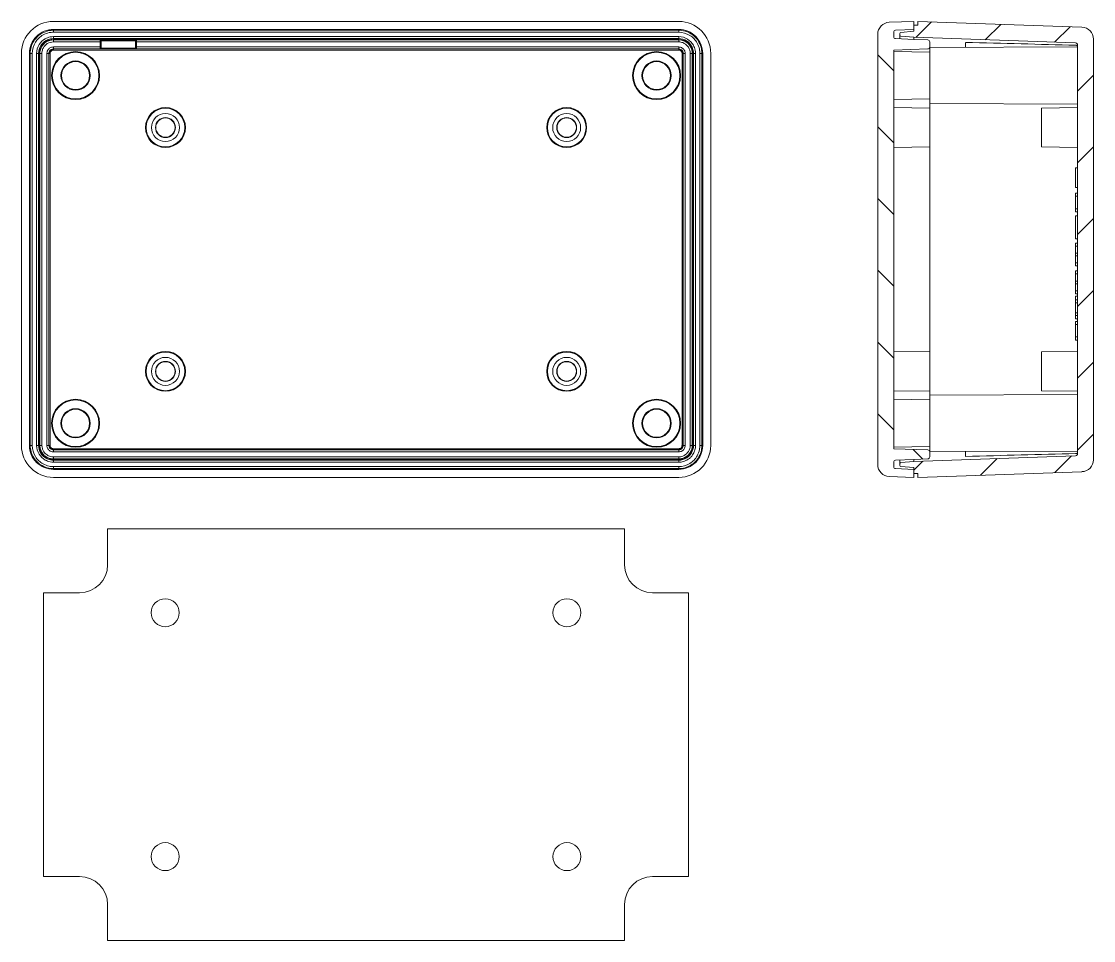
# Model space of a CAD drawing. Header units: millimetres. Extents: x -34 to 182, y -27 to 242.
# Drawn here: x 47.8 to 182, y 127.3 to 242.3 of the extents above; entities that cross this region are included whole.
import ezdxf

# ---------------------------------------------------------------- set-up
doc = ezdxf.new("R2010")
doc.units = ezdxf.units.MM
for name, color, linetype, lineweight in [('Hatch (ANSI)', 7, 'Continuous', 9), ('Visible (ANSI)', 7, 'Continuous', 9), ('Visible Narrow (ANSI)', 7, 'Continuous', 9)]:
    doc.layers.add(name, color=color, linetype=linetype, lineweight=lineweight)

msp = doc.modelspace()

# ---------------------------------------------------------------- hatches: boundary and pattern name
at = {"layer": 'Hatch (ANSI)'}
h = msp.add_hatch(dxfattribs=at)
h.set_pattern_fill('ANSI31', color=256, scale=50.8, angle=90.0002, style=0)
h.set_pattern_definition([(135.0002, (-117.664, -126.864), (-4.49011, -4.490145), [])])
edge = h.paths.add_edge_path()
edge.add_ellipse((156.45, 186.89), major_axis=(-1.5, 0), ratio=1, start_angle=0, end_angle=88)
edge.add_line((156.4, 185.39), (159.45, 185.29))
edge.add_line((159.45, 185.29), (159.45, 185.77))
edge.add_line((159.45, 185.77), (159.45, 186.29))
edge.add_line((159.45, 186.29), (157.19, 186.38))
edge.add_ellipse((157.2, 186.63), major_axis=(-0.011, -0.25), ratio=1, start_angle=272.5, end_angle=360, ccw=False)
edge.add_line((156.95, 186.63), (156.95, 187.19))
edge.add_ellipse((157.2, 187.19), major_axis=(-0.25, 0), ratio=1, start_angle=272.5, end_angle=360, ccw=False)
edge.add_line((157.19, 187.44), (159.45, 187.54))
edge.add_line((159.45, 187.54), (161.21, 187.6))
edge.add_ellipse((161.2, 187.85), major_axis=(0.009, -0.25), ratio=1, start_angle=0, end_angle=88)
edge.add_line((161.45, 187.85), (161.45, 188.47))
edge.add_ellipse((161.2, 188.47), major_axis=(0.25, 0), ratio=1, start_angle=0, end_angle=88)
edge.add_line((161.21, 188.72), (156.95, 188.87))
edge.add_line((156.95, 188.87), (156.95, 238.74))
edge.add_line((156.95, 238.74), (161.21, 238.88))
edge.add_ellipse((161.2, 239.13), major_axis=(0.009, -0.25), ratio=1, start_angle=0, end_angle=88)
edge.add_line((161.45, 239.13), (161.45, 239.76))
edge.add_ellipse((161.2, 239.76), major_axis=(0.25, 0), ratio=1, start_angle=0, end_angle=88)
edge.add_line((161.21, 240.01), (159.45, 240.07))
edge.add_line((159.45, 240.07), (157.19, 240.17))
edge.add_ellipse((157.2, 240.42), major_axis=(-0.011, -0.25), ratio=1, start_angle=272.5, end_angle=360, ccw=False)
edge.add_line((156.95, 240.42), (156.95, 240.97))
edge.add_ellipse((157.2, 240.97), major_axis=(-0.25, 0), ratio=1, start_angle=272.5, end_angle=360, ccw=False)
edge.add_line((157.19, 241.22), (159.45, 241.32))
edge.add_line((159.45, 241.32), (159.45, 241.84))
edge.add_line((159.45, 241.84), (159.45, 242.32))
edge.add_line((159.45, 242.32), (156.4, 242.22))
edge.add_ellipse((156.45, 240.72), major_axis=(-0.05, 1.5), ratio=1, start_angle=0, end_angle=88)
edge.add_line((154.95, 240.72), (154.95, 186.89))
h = msp.add_hatch(dxfattribs=at)
h.set_pattern_fill('ANSI31', color=256, scale=50.8, style=0)
h.set_pattern_definition([(45, (-117.664, -126.864), (-4.49013, 4.49013), [])])
edge = h.paths.add_edge_path()
edge.add_line((159.95, 185.77), (159.95, 185.29))
edge.add_line((159.95, 185.29), (180.5, 186))
edge.add_ellipse((180.45, 187.5), major_axis=(0.05, -1.5), ratio=1, start_angle=0, end_angle=88)
edge.add_line((181.95, 187.5), (181.95, 240.11))
edge.add_ellipse((180.45, 240.11), major_axis=(1.5, 0), ratio=1, start_angle=0, end_angle=88)
edge.add_line((180.5, 241.61), (159.95, 242.32))
edge.add_line((159.95, 242.32), (159.95, 241.84))
edge.add_line((159.95, 241.84), (159.45, 241.84))
edge.add_line((159.45, 241.84), (159.45, 241.32))
edge.add_line((159.45, 241.32), (159.45, 241.09))
edge.add_line((159.45, 241.09), (157.82, 240.95))
edge.add_ellipse((157.83, 240.82), major_axis=(-0.011, 0.125), ratio=1, start_angle=0, end_angle=85)
edge.add_line((157.7, 240.82), (157.7, 240.61))
edge.add_ellipse((157.83, 240.61), major_axis=(-0.125, 0), ratio=1, start_angle=0, end_angle=85)
edge.add_line((157.82, 240.48), (159.45, 240.34))
edge.add_line((159.45, 240.34), (179.71, 239.63))
edge.add_ellipse((179.7, 239.38), major_axis=(0.009, 0.25), ratio=1, start_angle=272, end_angle=360, ccw=False)
edge.add_line((179.95, 239.38), (179.95, 188.23))
edge.add_ellipse((179.7, 188.23), major_axis=(0.25, 0), ratio=1, start_angle=272, end_angle=360, ccw=False)
edge.add_line((179.71, 187.98), (159.45, 187.27))
edge.add_line((159.45, 187.27), (157.82, 187.13))
edge.add_ellipse((157.83, 187), major_axis=(-0.011, 0.125), ratio=1, start_angle=0, end_angle=85)
edge.add_line((157.7, 187), (157.7, 186.79))
edge.add_ellipse((157.83, 186.79), major_axis=(-0.125, 0), ratio=1, start_angle=0, end_angle=85)
edge.add_line((157.82, 186.66), (159.45, 186.52))
edge.add_line((159.45, 186.52), (159.45, 186.29))
edge.add_line((159.45, 186.29), (159.45, 185.77))
edge.add_line((159.45, 185.77), (159.95, 185.77))

# ---------------------------------------------------------------- linework, layer by layer
at = {"layer": 'Visible (ANSI)'}
for p, q in [((130.05, 242.32), (51.81, 242.32)), ((159.45, 242.32), (156.4, 242.22)), ((159.45, 241.32), (159.45, 242.32)), ((159.95, 241.84), (159.45, 241.84)), ((159.45, 241.84), (159.45, 241.09)), ((180.5, 241.61), (159.95, 242.32)), ((159.95, 242.32), (159.95, 241.84)), ((51.81, 241.32), (130.05, 241.32)), ((154.95, 240.72), (154.95, 186.89)), ((156.95, 240.42), (156.95, 240.97)), ((157.19, 241.22), (159.45, 241.32)), ((159.45, 240.07), (157.19, 240.17)), ((157.7, 240.82), (157.7, 240.61)), ((159.45, 241.09), (157.82, 240.95)), ((157.82, 240.48), (159.45, 240.34)), ((159.45, 240.34), (179.71, 239.63)), ((159.45, 240.07), (159.45, 240.34)), ((57.66, 240.01), (57.66, 239.76)), ((62.21, 240.01), (57.66, 240.01)), ((57.66, 240.01), (57.77, 239.91)), ((57.66, 239.13), (57.66, 239.76)), ((57.66, 239.13), (57.66, 238.88)), ((57.66, 238.88), (57.77, 238.99)), ((57.66, 238.88), (62.21, 238.88)), ((57.77, 238.99), (57.77, 239.91)), ((57.77, 239.91), (62.1, 239.91)), ((62.1, 238.99), (57.77, 238.99)), ((62.21, 240.01), (62.1, 239.91)), ((62.1, 239.91), (62.1, 238.99)), ((62.21, 238.88), (62.1, 238.99)), ((62.21, 239.76), (62.21, 240.01)), ((62.21, 239.76), (62.21, 239.13)), ((62.21, 238.88), (62.21, 239.13)), ((156.95, 238.74), (161.21, 238.88)), ((161.21, 240.01), (159.45, 240.07)), ((161.45, 239.13), (161.45, 239.76)), ((161.45, 239.05), (179.95, 239.14)), ((161.45, 232.05), (161.45, 239.05)), ((165.95, 239.7), (165.95, 239.07)), ((179.95, 239.38), (179.95, 188.23)), ((181.95, 187.5), (181.95, 240.11)), ((47.81, 238.33), (47.81, 189.28)), ((48.81, 189.28), (48.81, 238.33)), ((51.4, 238.33), (51.4, 189.28)), ((130.05, 238.74), (51.81, 238.74)), ((130.46, 189.28), (130.46, 238.33)), ((133.05, 238.33), (133.05, 189.28)), ((134.05, 189.28), (134.05, 238.33)), ((156.95, 188.87), (156.95, 238.74)), ((161.45, 238.48), (156.95, 238.55)), ((161.45, 232.63), (156.95, 232.55)), ((161.45, 231.48), (156.95, 231.55)), ((161.45, 232.05), (179.95, 231.97)), ((161.45, 231.48), (161.45, 232.05)), ((161.45, 231.48), (161.45, 226.63)), ((175.45, 231.48), (179.95, 231.55)), ((175.45, 226.63), (175.45, 231.48)), ((161.45, 226.63), (156.95, 226.55)), ((161.45, 200.98), (161.45, 226.63)), ((175.45, 226.63), (179.95, 226.55)), ((179.7, 224.01), (179.95, 224.01)), ((179.7, 221.53), (179.7, 222.61)), ((179.7, 221.53), (179.95, 221.53)), ((179.7, 220.45), (179.7, 220.86)), ((179.7, 220.86), (179.95, 220.86)), ((179.7, 218.88), (179.7, 220.45)), ((179.7, 220.45), (179.95, 220.45)), ((179.7, 218.5), (179.7, 218.88)), ((179.7, 218.88), (179.95, 218.88)), ((179.7, 218.5), (179.95, 218.5)), ((179.7, 217.99), (179.95, 217.99)), ((179.7, 215.12), (179.95, 215.12)), ((179.7, 214.22), (179.7, 214.6)), ((179.7, 214.6), (179.95, 214.6)), ((179.7, 213.34), (179.7, 214.22)), ((179.7, 214.22), (179.95, 214.22)), ((179.7, 212.99), (179.7, 213.34)), ((179.7, 213.34), (179.95, 213.34)), ((179.7, 212.12), (179.7, 212.99)), ((179.7, 212.99), (179.95, 212.99)), ((179.7, 211.74), (179.7, 212.12)), ((179.7, 212.12), (179.95, 212.12)), ((179.7, 211.74), (179.95, 211.74)), ((179.7, 210.73), (179.7, 211.11)), ((179.7, 211.11), (179.95, 211.11)), ((179.7, 209.85), (179.7, 210.73)), ((179.7, 210.73), (179.95, 210.73)), ((179.7, 209.5), (179.7, 209.85)), ((179.7, 209.85), (179.95, 209.85)), ((179.7, 208.63), (179.7, 209.5)), ((179.7, 209.5), (179.95, 209.5)), ((179.7, 208.24), (179.7, 208.63)), ((179.7, 208.63), (179.95, 208.63)), ((179.7, 208.24), (179.95, 208.24)), ((179.7, 207.94), (179.95, 207.94)), ((179.7, 207.49), (179.7, 207.94)), ((179.7, 207.49), (179.95, 207.49)), ((179.7, 207.14), (179.7, 207.49)), ((179.7, 205.88), (179.7, 207.14)), ((179.7, 207.14), (179.95, 207.14)), ((179.7, 205.55), (179.7, 205.88)), ((179.7, 205.88), (179.95, 205.88)), ((179.7, 205.13), (179.7, 205.55)), ((179.7, 205.55), (179.95, 205.55)), ((179.7, 205.13), (179.95, 205.13)), ((179.7, 204.4), (179.7, 204.8)), ((179.7, 204.8), (179.95, 204.8)), ((179.7, 202.85), (179.7, 204.4)), ((179.7, 204.4), (179.95, 204.4)), ((179.7, 202.45), (179.7, 202.85)), ((179.7, 202.85), (179.95, 202.85)), ((179.7, 202.45), (179.95, 202.45)), ((161.45, 200.98), (156.95, 201.05)), ((161.45, 200.98), (161.45, 196.13)), ((175.45, 200.98), (179.95, 201.05)), ((175.45, 196.13), (175.45, 200.98)), ((161.45, 196.13), (156.95, 196.05)), ((161.45, 195.55), (161.45, 196.13)), ((175.45, 196.13), (179.95, 196.05)), ((161.45, 194.98), (156.95, 195.05)), ((161.45, 195.55), (179.95, 195.64)), ((161.45, 188.55), (161.45, 195.55)), ((51.81, 188.87), (130.05, 188.87)), ((161.45, 189.13), (156.95, 189.05)), ((161.21, 188.72), (156.95, 188.87)), ((179.71, 187.98), (159.45, 187.27)), ((161.45, 188.55), (179.95, 188.47)), ((161.45, 187.85), (161.45, 188.47)), ((165.95, 188.53), (165.95, 187.91)), ((156.95, 186.63), (156.95, 187.19)), ((157.19, 187.44), (159.45, 187.54)), ((157.7, 187), (157.7, 186.79)), ((159.45, 187.27), (157.82, 187.13)), ((157.82, 186.66), (159.45, 186.52)), ((159.45, 187.54), (161.21, 187.6)), ((159.45, 187.27), (159.45, 187.54)), ((159.45, 186.52), (159.45, 185.77)), ((130.05, 186.29), (51.81, 186.29)), ((51.81, 185.29), (130.05, 185.29)), ((156.4, 185.39), (159.45, 185.29)), ((159.45, 186.29), (157.19, 186.38)), ((159.45, 185.29), (159.45, 186.29)), ((159.45, 185.77), (159.95, 185.77)), ((159.95, 185.29), (180.5, 186)), ((159.95, 185.77), (159.95, 185.29)), ((58.58, 174.36), (58.58, 178.85)), ((58.58, 178.85), (123.28, 178.85)), ((123.28, 178.85), (123.28, 174.36)), ((50.58, 135.34), (50.58, 170.85)), ((50.58, 170.85), (55.08, 170.85)), ((126.78, 170.85), (131.28, 170.85)), ((131.28, 170.85), (131.28, 135.34)), ((55.08, 135.34), (50.58, 135.34)), ((131.28, 135.34), (126.78, 135.34)), ((58.58, 127.34), (58.58, 131.84)), ((123.28, 131.84), (123.28, 127.34)), ((123.28, 127.34), (58.58, 127.34))]:
    msp.add_line(p, q, dxfattribs=at)
for centre, radius in [((54.58, 235.55), 3), ((54.58, 235.55), 2.92), ((127.28, 235.55), 3), ((127.28, 235.55), 2.92), ((54.58, 235.55), 1.83), ((54.58, 235.55), 1.75), ((127.28, 235.55), 1.83), ((127.28, 235.55), 1.75), ((65.83, 229.05), 2.5), ((65.83, 229.05), 2.42), ((65.83, 229.05), 1.75), ((116.03, 229.05), 2.5), ((116.03, 229.05), 2.42), ((116.03, 229.05), 1.75), ((65.83, 229.05), 1.25), ((65.83, 229.05), 1.21), ((116.03, 229.05), 1.25), ((116.03, 229.05), 1.21), ((65.83, 198.55), 2.5), ((65.83, 198.55), 2.42), ((65.83, 198.55), 1.75), ((116.03, 198.55), 2.5), ((116.03, 198.55), 2.42), ((116.03, 198.55), 1.75), ((65.83, 198.55), 1.25), ((65.83, 198.55), 1.21), ((116.03, 198.55), 1.25), ((116.03, 198.55), 1.21), ((54.58, 192.05), 3), ((54.58, 192.05), 2.92), ((127.28, 192.05), 3), ((127.28, 192.05), 2.92), ((54.58, 192.05), 1.83), ((54.58, 192.05), 1.75), ((127.28, 192.05), 1.83), ((127.28, 192.05), 1.75), ((65.8, 168.35), 1.75), ((116.06, 168.35), 1.75), ((65.8, 137.84), 1.75), ((116.06, 137.84), 1.75)]:
    msp.add_circle(centre, radius, dxfattribs=at)
for centre, radius, start, end in [((156.45, 240.72), 1.5, 92, 180), ((180.45, 240.11), 1.5, 0, 88), ((157.2, 240.97), 0.25, 92.5, 180), ((157.2, 240.42), 0.25, 180, 267.5), ((157.83, 240.82), 0.125, 95, 180), ((157.83, 240.61), 0.125, 180, 265), ((161.2, 239.76), 0.25, 0, 88), ((161.2, 239.13), 0.25, 272, 0), ((179.7, 239.38), 0.25, 0, 88), ((161.2, 188.47), 0.25, 0, 88), ((161.2, 187.85), 0.25, 272, 0), ((179.7, 188.23), 0.25, 272, 0), ((156.45, 186.89), 1.5, 180, 268), ((157.2, 187.19), 0.25, 92.5, 180), ((157.2, 186.63), 0.25, 180, 267.5), ((157.83, 187), 0.125, 95, 180), ((157.83, 186.79), 0.125, 180, 265), ((180.45, 187.5), 1.5, 272, 0), ((55.08, 174.36), 3.51, 270, 0), ((126.78, 174.36), 3.51, 180, 270), ((55.08, 131.84), 3.51, 0, 90), ((126.78, 131.84), 3.51, 90, 180)]:
    msp.add_arc(centre, radius, start, end, dxfattribs=at)
for centre, major_axis, ratio, start_param, end_param in [((51.81, 238.32), (-2.83, 2.83), 0.998783, 5.498396, 7.067974), ((130.05, 238.32), (2.83, 2.83), 0.998783, 5.498396, 7.067974), ((151.31, 238.62), (-114.58, 2.59), 0.012351, 4.462133, 4.584503), ((51.81, 189.29), (-2.83, -2.83), 0.998783, 5.498396, 7.067974), ((130.05, 189.29), (2.83, -2.83), 0.998783, 5.498396, 7.067974), ((151.31, 188.99), (-114.58, -2.59), 0.012351, 1.698683, 1.821053)]:
    msp.add_ellipse(centre, major_axis=major_axis, ratio=ratio, start_param=start_param, end_param=end_param, dxfattribs=at)
for points in [[(48.81, 238.33), (48.81, 239.11), (49.46, 240.67), (51.02, 241.32), (51.81, 241.32)], [(130.05, 241.32), (130.84, 241.32), (132.4, 240.67), (133.05, 239.11), (133.05, 238.33)], [(51.81, 186.29), (51.02, 186.29), (49.46, 186.94), (48.81, 188.5), (48.81, 189.28)], [(133.05, 189.28), (133.05, 188.5), (132.4, 186.94), (130.84, 186.29), (130.05, 186.29)]]:
    msp.add_open_spline(points, degree=3, dxfattribs=at)
for points, knots in [([(157.7, 240.61), (157.7, 240.61), (157.7, 240.49), (157.7, 240.23), (157.7, 240.19), (157.7, 240.15)], [0, 0, 0, 0, 0.1257419, 0.1257419, 0.1459978, 0.1459978, 0.1459978, 0.1459978]), ([(161.45, 239.05), (161.45, 239.07), (161.45, 239.09), (161.45, 239.12), (161.45, 239.13), (161.45, 239.13)], [0.0904999, 0.0904999, 0.0904999, 0.0904999, 0.10408261, 0.10408261, 0.12616074, 0.12616074, 0.12616074, 0.12616074]), ([(179.71, 239.35), (179.74, 239.35), (179.77, 239.35), (179.83, 239.33), (179.85, 239.32), (179.9, 239.29), (179.92, 239.27), (179.95, 239.22), (179.95, 239.2), (179.95, 239.17)], [-0.03904626, -0.03904626, -0.03904626, -0.03904626, -0.03001258, -0.03001258, -0.02089807, -0.02089807, -0.01059339, -0.01059339, 0, 0, 0, 0]), ([(51.81, 238.74), (51.77, 238.74), (51.67, 238.72), (51.56, 238.66), (51.48, 238.58), (51.41, 238.47), (51.4, 238.36), (51.4, 238.33)], [-7.067831, -7.067831, -7.067831, -7.067831, -6.783905, -6.283185, -6.283185, -5.782466, -5.498563, -5.498563, -5.498563, -5.498563]), ([(130.46, 238.33), (130.46, 238.36), (130.45, 238.47), (130.38, 238.58), (130.3, 238.66), (130.19, 238.72), (130.09, 238.74), (130.05, 238.74)], [-7.067831, -7.067831, -7.067831, -7.067831, -6.783905, -6.283185, -6.283185, -5.782466, -5.498563, -5.498563, -5.498563, -5.498563]), ([(179.7, 222.61), (179.7, 222.8), (179.7, 223.06), (179.7, 223.4), (179.7, 223.5), (179.7, 223.69), (179.7, 223.79), (179.7, 223.99), (179.7, 224.01), (179.7, 224.01)], [-0.2026089, -0.2026089, -0.2026089, -0.2026089, -0.1320803, -0.1320803, -0.0934148, -0.0934148, -0.0554608, -0.0554608, 0, 0, 0, 0]), ([(179.7, 216.56), (179.7, 216.66), (179.7, 216.77), (179.7, 216.98), (179.7, 217.08), (179.7, 217.38), (179.7, 217.5), (179.7, 217.71), (179.7, 217.8), (179.7, 217.95), (179.7, 217.99), (179.7, 217.99)], [-0.1610563, -0.1610563, -0.1610563, -0.1610563, -0.150896, -0.150896, -0.1408522, -0.1408522, -0.1193939, -0.1193939, -0.0720883, -0.0720883, 0, 0, 0, 0]), ([(179.7, 215.12), (179.7, 215.12), (179.7, 215.13), (179.7, 215.18), (179.7, 215.22), (179.7, 215.32), (179.7, 215.41), (179.7, 215.68), (179.7, 215.83), (179.7, 216.17), (179.7, 216.36), (179.7, 216.56)], [-0.2838564, -0.2838564, -0.2838564, -0.2838564, -0.2281, -0.2281, -0.1727104, -0.1727104, -0.1109445, -0.1109445, -0.0590386, -0.0590386, 0, 0, 0, 0]), ([(51.4, 189.28), (51.4, 189.24), (51.41, 189.14), (51.48, 189.03), (51.56, 188.95), (51.67, 188.89), (51.77, 188.87), (51.81, 188.87)], [-7.067831, -7.067831, -7.067831, -7.067831, -6.783905, -6.283185, -6.283185, -5.782466, -5.498563, -5.498563, -5.498563, -5.498563]), ([(130.05, 188.87), (130.09, 188.87), (130.19, 188.89), (130.3, 188.95), (130.38, 189.03), (130.45, 189.14), (130.46, 189.24), (130.46, 189.28)], [-7.067831, -7.067831, -7.067831, -7.067831, -6.783905, -6.283185, -6.283185, -5.782466, -5.498563, -5.498563, -5.498563, -5.498563]), ([(161.45, 188.47), (161.45, 188.47), (161.45, 188.47), (161.45, 188.47), (161.45, 188.47), (161.45, 188.49), (161.45, 188.52), (161.45, 188.54), (161.45, 188.55)], [-0.00000313, -0.00000313, -0.00000313, -0.00000313, 0, 0, 0, 0.02239353, 0.02239353, 0.03563751, 0.03563751, 0.03563751, 0.03563751]), ([(179.95, 188.44), (179.95, 188.41), (179.95, 188.39), (179.92, 188.35), (179.91, 188.33), (179.86, 188.29), (179.83, 188.28), (179.78, 188.26), (179.75, 188.26), (179.71, 188.26)], [-0.03898172, -0.03898172, -0.03898172, -0.03898172, -0.02927048, -0.02927048, -0.01920881, -0.01920881, -0.00950064, -0.00950064, 0, 0, 0, 0]), ([(157.7, 187.46), (157.7, 187.41), (157.7, 187.36), (157.7, 187.22), (157.7, 187.14), (157.7, 187.03), (157.7, 187), (157.7, 187)], [0.2082048, 0.2082048, 0.2082048, 0.2082048, 0.2346592, 0.2346592, 0.2913316, 0.2913316, 0.3542025, 0.3542025, 0.3542025, 0.3542025])]:
    msp.add_open_spline(points, degree=3, knots=knots, dxfattribs=at)
at = {"layer": 'Visible Narrow (ANSI)'}
for p, q in [((51.81, 241.22), (51.81, 240.97)), ((130.05, 241.22), (51.81, 241.22)), ((51.81, 240.97), (130.05, 240.97)), ((51.81, 240.42), (51.81, 240.17)), ((130.05, 240.42), (51.81, 240.42)), ((51.81, 240.17), (130.05, 240.17)), ((130.05, 241.32), (130.05, 241.22)), ((130.05, 241.22), (130.05, 240.97)), ((130.05, 240.42), (130.05, 240.17)), ((130.05, 240.07), (130.05, 240.17)), ((51.81, 240.07), (51.81, 240.01)), ((130.05, 240.07), (51.81, 240.07)), ((51.81, 240.01), (51.81, 239.76)), ((57.66, 240.01), (51.81, 240.01)), ((51.81, 239.76), (57.66, 239.76)), ((57.66, 239.13), (51.81, 239.13)), ((51.81, 238.88), (57.66, 238.88)), ((51.81, 238.82), (51.81, 238.88)), ((130.05, 240.01), (62.21, 240.01)), ((62.21, 239.76), (130.05, 239.76)), ((130.05, 239.13), (62.21, 239.13)), ((62.21, 238.88), (130.05, 238.88)), ((130.05, 240.01), (130.05, 239.76)), ((130.05, 238.88), (130.05, 239.13)), ((130.05, 238.82), (130.05, 238.74)), ((48.81, 238.33), (48.91, 238.33)), ((48.91, 238.33), (49.16, 238.33)), ((48.91, 238.33), (48.91, 189.28)), ((49.16, 189.28), (49.16, 238.33)), ((49.96, 238.33), (49.71, 238.33)), ((49.71, 238.33), (49.71, 189.28)), ((49.96, 189.28), (49.96, 238.33)), ((50.06, 238.33), (49.96, 238.33)), ((50.06, 238.33), (50.06, 189.28)), ((50.12, 238.33), (50.37, 238.33)), ((50.12, 238.33), (50.12, 189.28)), ((50.37, 189.28), (50.37, 238.33)), ((51, 238.33), (51, 189.28)), ((51, 238.33), (51.25, 238.33)), ((51.25, 189.28), (51.25, 238.33)), ((51.31, 238.33), (51.4, 238.33)), ((130.55, 238.33), (130.61, 238.33)), ((130.61, 238.33), (130.61, 189.28)), ((130.86, 189.28), (130.86, 238.33)), ((131.49, 238.33), (131.49, 189.28)), ((131.49, 238.33), (131.74, 238.33)), ((131.74, 189.28), (131.74, 238.33)), ((131.8, 238.33), (131.74, 238.33)), ((131.8, 189.28), (131.8, 238.33)), ((132.15, 238.33), (131.9, 238.33)), ((131.9, 238.33), (131.9, 189.28)), ((132.15, 189.28), (132.15, 238.33)), ((132.7, 238.33), (132.7, 189.28)), ((132.95, 238.33), (132.7, 238.33)), ((132.95, 189.28), (132.95, 238.33)), ((49.16, 189.28), (48.91, 189.28)), ((49.96, 189.28), (49.71, 189.28)), ((50.06, 189.28), (50.12, 189.28)), ((50.12, 189.28), (50.37, 189.28)), ((51.31, 189.28), (51.25, 189.28)), ((130.55, 189.28), (130.46, 189.28)), ((130.61, 189.28), (130.86, 189.28)), ((131.49, 189.28), (131.74, 189.28)), ((131.8, 189.28), (131.9, 189.28)), ((132.15, 189.28), (131.9, 189.28)), ((132.7, 189.28), (132.95, 189.28)), ((133.05, 189.28), (132.95, 189.28)), ((51.81, 188.79), (51.81, 188.87)), ((51.81, 188.47), (51.81, 188.72)), ((130.05, 188.72), (51.81, 188.72)), ((51.81, 188.47), (130.05, 188.47)), ((130.05, 187.85), (51.81, 187.85)), ((51.81, 187.85), (51.81, 187.6)), ((130.05, 188.79), (130.05, 188.72)), ((130.05, 187.85), (130.05, 187.6)), ((51.81, 187.6), (130.05, 187.6)), ((51.81, 187.54), (130.05, 187.54)), ((51.81, 187.54), (51.81, 187.44)), ((51.81, 187.44), (51.81, 187.19)), ((130.05, 187.44), (51.81, 187.44)), ((51.81, 187.19), (130.05, 187.19)), ((130.05, 186.63), (51.81, 186.63)), ((51.81, 186.63), (51.81, 186.38)), ((130.05, 187.54), (130.05, 187.6)), ((130.05, 187.44), (130.05, 187.19)), ((130.05, 186.63), (130.05, 186.38)), ((51.81, 186.38), (130.05, 186.38)), ((51.81, 186.29), (51.81, 186.38))]:
    msp.add_line(p, q, dxfattribs=at)
for points, knots in [([(51.81, 241.22), (51.62, 241.22), (51.43, 241.21), (50.94, 241.11), (50.66, 241), (49.97, 240.62), (49.6, 240.27), (49.06, 239.4), (48.91, 238.86), (48.91, 238.33)], [0, 0, 0, 0, 0.0517523, 0.0517523, 0.134556, 0.134556, 0.267042, 0.267042, 0.4140186, 0.4140186, 0.4140186, 0.4140186]), ([(49.16, 238.33), (49.16, 238.82), (49.3, 239.3), (49.79, 240.1), (50.12, 240.42), (50.76, 240.77), (51.02, 240.87), (51.46, 240.96), (51.64, 240.97), (51.81, 240.97)], [-0.4140186, -0.4140186, -0.4140186, -0.4140186, -0.267042, -0.267042, -0.134556, -0.134556, -0.0517523, -0.0517523, 0, 0, 0, 0]), ([(51.81, 240.42), (51.67, 240.42), (51.53, 240.41), (51.18, 240.34), (50.98, 240.26), (50.48, 239.98), (50.21, 239.73), (49.82, 239.1), (49.71, 238.71), (49.71, 238.33)], [-0.3275913, -0.3275913, -0.3275913, -0.3275913, -0.2866423, -0.2866423, -0.2211241, -0.2211241, -0.1162949, -0.1162949, 0, 0, 0, 0]), ([(49.96, 238.33), (49.96, 238.67), (50.06, 239.01), (50.4, 239.56), (50.63, 239.78), (51.07, 240.03), (51.26, 240.1), (51.57, 240.16), (51.69, 240.17), (51.81, 240.17)], [0, 0, 0, 0, 0.1162949, 0.1162949, 0.2211241, 0.2211241, 0.2866423, 0.2866423, 0.3275913, 0.3275913, 0.3275913, 0.3275913]), ([(132.95, 238.33), (132.95, 238.51), (132.93, 238.7), (132.83, 239.19), (132.73, 239.48), (132.34, 240.17), (132, 240.53), (131.12, 241.07), (130.59, 241.22), (130.05, 241.22)], [0, 0, 0, 0, 0.0517523, 0.0517523, 0.134556, 0.134556, 0.267042, 0.267042, 0.4140186, 0.4140186, 0.4140186, 0.4140186]), ([(130.05, 240.97), (130.54, 240.97), (131.03, 240.84), (131.83, 240.34), (132.14, 240.01), (132.5, 239.38), (132.59, 239.12), (132.68, 238.67), (132.7, 238.5), (132.7, 238.33)], [-0.4140186, -0.4140186, -0.4140186, -0.4140186, -0.267042, -0.267042, -0.134556, -0.134556, -0.0517523, -0.0517523, 0, 0, 0, 0]), ([(132.15, 238.33), (132.15, 238.46), (132.13, 238.6), (132.06, 238.95), (131.99, 239.16), (131.71, 239.66), (131.46, 239.92), (130.83, 240.31), (130.44, 240.42), (130.05, 240.42)], [-0.3275913, -0.3275913, -0.3275913, -0.3275913, -0.2866423, -0.2866423, -0.2211241, -0.2211241, -0.1162949, -0.1162949, 0, 0, 0, 0]), ([(130.05, 240.17), (130.39, 240.17), (130.73, 240.08), (131.29, 239.73), (131.51, 239.5), (131.76, 239.06), (131.82, 238.88), (131.88, 238.57), (131.9, 238.45), (131.9, 238.33)], [0, 0, 0, 0, 0.1162949, 0.1162949, 0.2211241, 0.2211241, 0.2866423, 0.2866423, 0.3275913, 0.3275913, 0.3275913, 0.3275913]), ([(51.81, 240.01), (51.5, 240.01), (51.19, 239.92), (50.68, 239.61), (50.48, 239.4), (50.25, 239), (50.19, 238.83), (50.13, 238.55), (50.12, 238.44), (50.12, 238.33)], [-0.2244911, -0.2244911, -0.2244911, -0.2244911, -0.1447968, -0.1447968, -0.0729596, -0.0729596, -0.0280614, -0.0280614, 0, 0, 0, 0]), ([(50.37, 238.33), (50.37, 238.42), (50.38, 238.51), (50.43, 238.75), (50.48, 238.9), (50.67, 239.24), (50.84, 239.42), (51.28, 239.69), (51.54, 239.76), (51.81, 239.76)], [0, 0, 0, 0, 0.0280614, 0.0280614, 0.0729596, 0.0729596, 0.1447968, 0.1447968, 0.2244911, 0.2244911, 0.2244911, 0.2244911]), ([(51.81, 239.13), (51.81, 239.13), (51.81, 239.13), (51.81, 239.13), (51.66, 239.13), (51.51, 239.09), (51.27, 238.94), (51.17, 238.84), (51.06, 238.65), (51.03, 238.57), (51.01, 238.43), (51, 238.38), (51, 238.33)], [-0.0000031, -0.0000031, -0.0000031, -0.0000031, 0, 0, 0, 0.0447871, 0.0447871, 0.0851585, 0.0851585, 0.1103907, 0.1103907, 0.1261607, 0.1261607, 0.1261607, 0.1261607]), ([(51.25, 238.33), (51.25, 238.36), (51.25, 238.4), (51.26, 238.43), (51.27, 238.49), (51.29, 238.55), (51.32, 238.6), (51.37, 238.68), (51.43, 238.75), (51.51, 238.8), (51.6, 238.85), (51.66, 238.88), (51.81, 238.88)], [-0.1261607, -0.1261607, -0.1261607, -0.1261607, -0.1103907, -0.1103907, -0.1103907, -0.0851585, -0.0851585, -0.0851585, -0.0447871, -0.0447871, -0.0447871, 0, 0, 0, 0]), ([(51.31, 238.33), (51.31, 238.38), (51.34, 238.52), (51.42, 238.64), (51.5, 238.72), (51.61, 238.8), (51.75, 238.82), (51.81, 238.82)], [5.498539, 5.498539, 5.498539, 5.498539, 5.890862, 6.283185, 6.283185, 6.675508, 7.067831, 7.067831, 7.067831, 7.067831]), ([(51.81, 238.88), (51.81, 238.89), (51.81, 238.89), (51.81, 238.92), (51.81, 238.94), (51.81, 238.99), (51.81, 239.01), (51.81, 239.07), (51.81, 239.1), (51.81, 239.13), (51.81, 239.13), (51.81, 239.13)], [-0.03833439, -0.03833439, -0.03833439, -0.03833439, -0.02856855, -0.02856855, -0.0188027, -0.0188027, -0.00903685, -0.00903685, 0, 0, 0.00017822, 0.00017822, 0.00017822, 0.00017822]), ([(131.74, 238.33), (131.74, 238.64), (131.65, 238.95), (131.33, 239.46), (131.12, 239.66), (130.72, 239.88), (130.55, 239.94), (130.27, 240), (130.16, 240.01), (130.05, 240.01)], [-0.2244911, -0.2244911, -0.2244911, -0.2244911, -0.1447968, -0.1447968, -0.0729596, -0.0729596, -0.0280614, -0.0280614, 0, 0, 0, 0]), ([(130.05, 239.76), (130.14, 239.76), (130.24, 239.75), (130.48, 239.7), (130.62, 239.65), (130.96, 239.46), (131.14, 239.29), (131.41, 238.86), (131.49, 238.59), (131.49, 238.33)], [0, 0, 0, 0, 0.0280614, 0.0280614, 0.0729596, 0.0729596, 0.1447968, 0.1447968, 0.2244911, 0.2244911, 0.2244911, 0.2244911]), ([(130.86, 238.33), (130.86, 238.33), (130.86, 238.33), (130.86, 238.33), (130.86, 238.4), (130.85, 238.48), (130.81, 238.61), (130.78, 238.68), (130.73, 238.77), (130.7, 238.81), (130.66, 238.86), (130.64, 238.88), (130.59, 238.94), (130.54, 238.97), (130.43, 239.04), (130.35, 239.08), (130.2, 239.12), (130.12, 239.13), (130.05, 239.13)], [-0.0000031, -0.0000031, -0.0000031, -0.0000031, 0, 0, 0, 0.0223935, 0.0223935, 0.0425793, 0.0425793, 0.0551953, 0.0551953, 0.0630804, 0.0630804, 0.0788505, 0.0788505, 0.1040826, 0.1040826, 0.1261607, 0.1261607, 0.1261607, 0.1261607]), ([(130.05, 238.88), (130.1, 238.88), (130.15, 238.88), (130.2, 238.86), (130.26, 238.85), (130.31, 238.82), (130.36, 238.79), (130.39, 238.77), (130.42, 238.75), (130.45, 238.72), (130.46, 238.71), (130.47, 238.7), (130.48, 238.68), (130.5, 238.66), (130.52, 238.64), (130.53, 238.61), (130.55, 238.57), (130.57, 238.52), (130.59, 238.48), (130.6, 238.43), (130.61, 238.4), (130.61, 238.33)], [-0.1261607, -0.1261607, -0.1261607, -0.1261607, -0.1040826, -0.1040826, -0.1040826, -0.0788505, -0.0788505, -0.0788505, -0.0630804, -0.0630804, -0.0630804, -0.0551953, -0.0551953, -0.0551953, -0.0425793, -0.0425793, -0.0425793, -0.0223935, -0.0223935, -0.0223935, 0, 0, 0, 0]), ([(130.05, 238.82), (130.11, 238.82), (130.25, 238.8), (130.36, 238.72), (130.44, 238.64), (130.52, 238.52), (130.55, 238.38), (130.55, 238.33)], [5.498539, 5.498539, 5.498539, 5.498539, 5.890862, 6.283185, 6.283185, 6.675508, 7.067831, 7.067831, 7.067831, 7.067831]), ([(130.61, 238.33), (130.61, 238.33), (130.62, 238.33), (130.64, 238.33), (130.66, 238.33), (130.71, 238.33), (130.74, 238.33), (130.8, 238.33), (130.83, 238.33), (130.86, 238.33), (130.86, 238.33), (130.86, 238.33)], [-0.03833445, -0.03833445, -0.03833445, -0.03833445, -0.02856858, -0.02856858, -0.01880272, -0.01880272, -0.00903686, -0.00903686, 0, 0, 0.00017822, 0.00017822, 0.00017822, 0.00017822]), ([(48.91, 189.28), (48.91, 188.75), (49.06, 188.21), (49.6, 187.34), (49.97, 186.99), (50.66, 186.61), (50.94, 186.5), (51.43, 186.4), (51.62, 186.38), (51.81, 186.38)], [0, 0, 0, 0, 0.1469766, 0.1469766, 0.2794625, 0.2794625, 0.3622662, 0.3622662, 0.4140186, 0.4140186, 0.4140186, 0.4140186]), ([(51.81, 186.63), (51.64, 186.63), (51.46, 186.65), (51.02, 186.74), (50.76, 186.84), (50.12, 187.19), (49.79, 187.51), (49.3, 188.3), (49.16, 188.79), (49.16, 189.28)], [-0.4140186, -0.4140186, -0.4140186, -0.4140186, -0.3622662, -0.3622662, -0.2794625, -0.2794625, -0.1469766, -0.1469766, 0, 0, 0, 0]), ([(49.71, 189.28), (49.71, 188.9), (49.82, 188.51), (50.21, 187.88), (50.48, 187.63), (50.98, 187.35), (51.18, 187.27), (51.53, 187.2), (51.67, 187.19), (51.81, 187.19)], [-0.3275913, -0.3275913, -0.3275913, -0.3275913, -0.2112964, -0.2112964, -0.1064672, -0.1064672, -0.0409489, -0.0409489, 0, 0, 0, 0]), ([(51.81, 187.44), (51.69, 187.44), (51.57, 187.45), (51.26, 187.51), (51.07, 187.58), (50.63, 187.82), (50.4, 188.04), (50.06, 188.6), (49.96, 188.94), (49.96, 189.28)], [0, 0, 0, 0, 0.0409489, 0.0409489, 0.1064672, 0.1064672, 0.2112964, 0.2112964, 0.3275913, 0.3275913, 0.3275913, 0.3275913]), ([(50.12, 189.28), (50.12, 189.13), (50.14, 188.97), (50.23, 188.69), (50.28, 188.56), (50.4, 188.36), (50.45, 188.28), (50.54, 188.17), (50.58, 188.13), (50.69, 188.01), (50.78, 187.94), (51.02, 187.78), (51.18, 187.71), (51.5, 187.62), (51.65, 187.6), (51.81, 187.6)], [-0.2244911, -0.2244911, -0.2244911, -0.2244911, -0.1846439, -0.1846439, -0.1487253, -0.1487253, -0.1262762, -0.1262762, -0.1122455, -0.1122455, -0.0841842, -0.0841842, -0.0392859, -0.0392859, 0, 0, 0, 0]), ([(51.81, 187.85), (51.68, 187.85), (51.54, 187.87), (51.27, 187.94), (51.14, 188.01), (50.93, 188.14), (50.86, 188.2), (50.76, 188.3), (50.73, 188.34), (50.65, 188.43), (50.61, 188.49), (50.51, 188.66), (50.46, 188.77), (50.39, 189.02), (50.37, 189.15), (50.37, 189.28)], [0, 0, 0, 0, 0.0392859, 0.0392859, 0.0841842, 0.0841842, 0.1122455, 0.1122455, 0.1262762, 0.1262762, 0.1487253, 0.1487253, 0.1846439, 0.1846439, 0.2244911, 0.2244911, 0.2244911, 0.2244911]), ([(51, 189.28), (51, 189.28), (51, 189.28), (51, 189.28), (51, 189.13), (51.04, 188.98), (51.19, 188.74), (51.29, 188.64), (51.49, 188.54), (51.57, 188.51), (51.7, 188.48), (51.76, 188.47), (51.81, 188.47)], [-0.0000031, -0.0000031, -0.0000031, -0.0000031, 0, 0, 0, 0.0447871, 0.0447871, 0.0851585, 0.0851585, 0.1103907, 0.1103907, 0.1261607, 0.1261607, 0.1261607, 0.1261607]), ([(51.25, 189.28), (51.25, 189.28), (51.24, 189.28), (51.21, 189.28), (51.2, 189.28), (51.15, 189.28), (51.12, 189.28), (51.06, 189.28), (51.03, 189.28), (51, 189.28), (51, 189.28), (51, 189.28)], [-0.03833445, -0.03833445, -0.03833445, -0.03833445, -0.02856858, -0.02856858, -0.01880272, -0.01880272, -0.00903686, -0.00903686, 0, 0, 0.00017822, 0.00017822, 0.00017822, 0.00017822]), ([(51.81, 188.72), (51.77, 188.72), (51.74, 188.73), (51.7, 188.74), (51.64, 188.75), (51.59, 188.77), (51.53, 188.8), (51.45, 188.84), (51.39, 188.91), (51.34, 188.99), (51.28, 189.08), (51.25, 189.13), (51.25, 189.28)], [-0.1261607, -0.1261607, -0.1261607, -0.1261607, -0.1103907, -0.1103907, -0.1103907, -0.0851585, -0.0851585, -0.0851585, -0.0447871, -0.0447871, -0.0447871, 0, 0, 0, 0]), ([(51.81, 188.79), (51.75, 188.79), (51.61, 188.81), (51.5, 188.89), (51.42, 188.97), (51.34, 189.09), (51.31, 189.23), (51.31, 189.28)], [5.498539, 5.498539, 5.498539, 5.498539, 5.890862, 6.283185, 6.283185, 6.675508, 7.067831, 7.067831, 7.067831, 7.067831]), ([(131.49, 189.28), (131.49, 189.02), (131.41, 188.75), (131.14, 188.32), (130.96, 188.15), (130.62, 187.96), (130.48, 187.9), (130.24, 187.86), (130.14, 187.85), (130.05, 187.85)], [0, 0, 0, 0, 0.0796943, 0.0796943, 0.1515315, 0.1515315, 0.1964297, 0.1964297, 0.2244911, 0.2244911, 0.2244911, 0.2244911]), ([(130.05, 188.47), (130.05, 188.47), (130.05, 188.47), (130.05, 188.47), (130.13, 188.47), (130.2, 188.49), (130.34, 188.53), (130.4, 188.55), (130.5, 188.61), (130.53, 188.63), (130.58, 188.68), (130.6, 188.69), (130.66, 188.75), (130.69, 188.79), (130.77, 188.91), (130.8, 188.98), (130.85, 189.14), (130.86, 189.21), (130.86, 189.28)], [-0.0000031, -0.0000031, -0.0000031, -0.0000031, 0, 0, 0, 0.0223935, 0.0223935, 0.0425793, 0.0425793, 0.0551953, 0.0551953, 0.0630804, 0.0630804, 0.0788505, 0.0788505, 0.1040826, 0.1040826, 0.1261607, 0.1261607, 0.1261607, 0.1261607]), ([(130.05, 187.6), (130.16, 187.6), (130.27, 187.61), (130.55, 187.66), (130.72, 187.73), (131.12, 187.95), (131.33, 188.15), (131.65, 188.66), (131.74, 188.97), (131.74, 189.28)], [-0.2244911, -0.2244911, -0.2244911, -0.2244911, -0.1964297, -0.1964297, -0.1515315, -0.1515315, -0.0796943, -0.0796943, 0, 0, 0, 0]), ([(130.61, 189.28), (130.61, 189.24), (130.6, 189.18), (130.59, 189.13), (130.57, 189.08), (130.55, 189.02), (130.51, 188.97), (130.49, 188.94), (130.47, 188.91), (130.45, 188.89), (130.43, 188.88), (130.42, 188.86), (130.41, 188.85), (130.38, 188.83), (130.36, 188.82), (130.33, 188.8), (130.29, 188.78), (130.25, 188.76), (130.2, 188.75), (130.15, 188.73), (130.13, 188.72), (130.05, 188.72)], [-0.1261607, -0.1261607, -0.1261607, -0.1261607, -0.1040826, -0.1040826, -0.1040826, -0.0788505, -0.0788505, -0.0788505, -0.0630804, -0.0630804, -0.0630804, -0.0551953, -0.0551953, -0.0551953, -0.0425793, -0.0425793, -0.0425793, -0.0223935, -0.0223935, -0.0223935, 0, 0, 0, 0]), ([(130.55, 189.28), (130.55, 189.23), (130.52, 189.09), (130.44, 188.97), (130.36, 188.89), (130.25, 188.81), (130.11, 188.79), (130.05, 188.79)], [5.498539, 5.498539, 5.498539, 5.498539, 5.890862, 6.283185, 6.283185, 6.675508, 7.067831, 7.067831, 7.067831, 7.067831]), ([(131.9, 189.28), (131.9, 189.11), (131.87, 188.94), (131.78, 188.63), (131.72, 188.49), (131.6, 188.27), (131.54, 188.19), (131.44, 188.07), (131.4, 188.02), (131.27, 187.89), (131.18, 187.82), (130.92, 187.64), (130.74, 187.56), (130.39, 187.46), (130.22, 187.44), (130.05, 187.44)], [0, 0, 0, 0, 0.0581474, 0.0581474, 0.110562, 0.110562, 0.1433212, 0.1433212, 0.1637956, 0.1637956, 0.2047445, 0.2047445, 0.2702628, 0.2702628, 0.3275913, 0.3275913, 0.3275913, 0.3275913]), ([(130.05, 187.19), (130.24, 187.19), (130.44, 187.21), (130.83, 187.33), (131.03, 187.42), (131.33, 187.62), (131.44, 187.71), (131.58, 187.85), (131.63, 187.9), (131.74, 188.04), (131.8, 188.13), (131.95, 188.38), (132.02, 188.54), (132.12, 188.9), (132.15, 189.09), (132.15, 189.28)], [-0.3275913, -0.3275913, -0.3275913, -0.3275913, -0.2702628, -0.2702628, -0.2047445, -0.2047445, -0.1637956, -0.1637956, -0.1433212, -0.1433212, -0.110562, -0.110562, -0.0581474, -0.0581474, 0, 0, 0, 0]), ([(132.7, 189.28), (132.7, 189.11), (132.68, 188.94), (132.59, 188.49), (132.5, 188.23), (132.14, 187.6), (131.83, 187.27), (131.03, 186.77), (130.54, 186.63), (130.05, 186.63)], [-0.4140186, -0.4140186, -0.4140186, -0.4140186, -0.3622662, -0.3622662, -0.2794625, -0.2794625, -0.1469766, -0.1469766, 0, 0, 0, 0]), ([(130.05, 186.38), (130.59, 186.38), (131.12, 186.54), (132, 187.08), (132.34, 187.44), (132.73, 188.13), (132.83, 188.42), (132.93, 188.9), (132.95, 189.09), (132.95, 189.28)], [0, 0, 0, 0, 0.1469766, 0.1469766, 0.2794625, 0.2794625, 0.3622662, 0.3622662, 0.4140186, 0.4140186, 0.4140186, 0.4140186]), ([(130.05, 188.72), (130.05, 188.72), (130.05, 188.72), (130.05, 188.69), (130.05, 188.67), (130.05, 188.62), (130.05, 188.6), (130.05, 188.54), (130.05, 188.51), (130.05, 188.48), (130.05, 188.48), (130.05, 188.47)], [-0.03833439, -0.03833439, -0.03833439, -0.03833439, -0.02856855, -0.02856855, -0.0188027, -0.0188027, -0.00903685, -0.00903685, 0, 0, 0.00017822, 0.00017822, 0.00017822, 0.00017822])]:
    msp.add_open_spline(points, degree=3, knots=knots, dxfattribs=at)
for points in [[(51.81, 241.32), (51.81, 241.29), (51.81, 241.26), (51.81, 241.22)], [(51.81, 240.07), (51.81, 240.11), (51.81, 240.14), (51.81, 240.17)], [(51.81, 240.07), (51.35, 240.07), (50.44, 239.69), (50.06, 238.78), (50.06, 238.33)], [(51.81, 238.82), (51.81, 238.79), (51.81, 238.76), (51.81, 238.74)], [(130.05, 240.07), (130.05, 240.05), (130.05, 240.03), (130.05, 240.01)], [(131.8, 238.33), (131.8, 238.78), (131.42, 239.69), (130.51, 240.07), (130.05, 240.07)], [(130.05, 238.82), (130.05, 238.84), (130.05, 238.86), (130.05, 238.88)], [(50.06, 238.33), (50.08, 238.33), (50.1, 238.33), (50.12, 238.33)], [(51.31, 238.33), (51.29, 238.33), (51.27, 238.33), (51.25, 238.33)], [(130.55, 238.33), (130.52, 238.33), (130.49, 238.33), (130.46, 238.33)], [(131.8, 238.33), (131.83, 238.33), (131.86, 238.33), (131.9, 238.33)], [(133.05, 238.33), (133.02, 238.33), (132.98, 238.33), (132.95, 238.33)], [(48.81, 189.28), (48.84, 189.28), (48.88, 189.28), (48.91, 189.28)], [(50.06, 189.28), (50.03, 189.28), (50, 189.28), (49.96, 189.28)], [(50.06, 189.28), (50.06, 188.83), (50.44, 187.91), (51.35, 187.54), (51.81, 187.54)], [(51.31, 189.28), (51.34, 189.28), (51.37, 189.28), (51.4, 189.28)], [(130.05, 187.54), (130.51, 187.54), (131.42, 187.91), (131.8, 188.83), (131.8, 189.28)], [(130.55, 189.28), (130.57, 189.28), (130.59, 189.28), (130.61, 189.28)], [(131.8, 189.28), (131.78, 189.28), (131.76, 189.28), (131.74, 189.28)], [(51.81, 188.79), (51.81, 188.77), (51.81, 188.75), (51.81, 188.72)], [(130.05, 188.79), (130.05, 188.82), (130.05, 188.84), (130.05, 188.87)], [(51.81, 187.54), (51.81, 187.56), (51.81, 187.58), (51.81, 187.6)], [(130.05, 187.54), (130.05, 187.5), (130.05, 187.47), (130.05, 187.44)], [(130.05, 186.29), (130.05, 186.32), (130.05, 186.35), (130.05, 186.38)]]:
    msp.add_open_spline(points, degree=3, dxfattribs=at)

doc.saveas('drawing.dxf')
